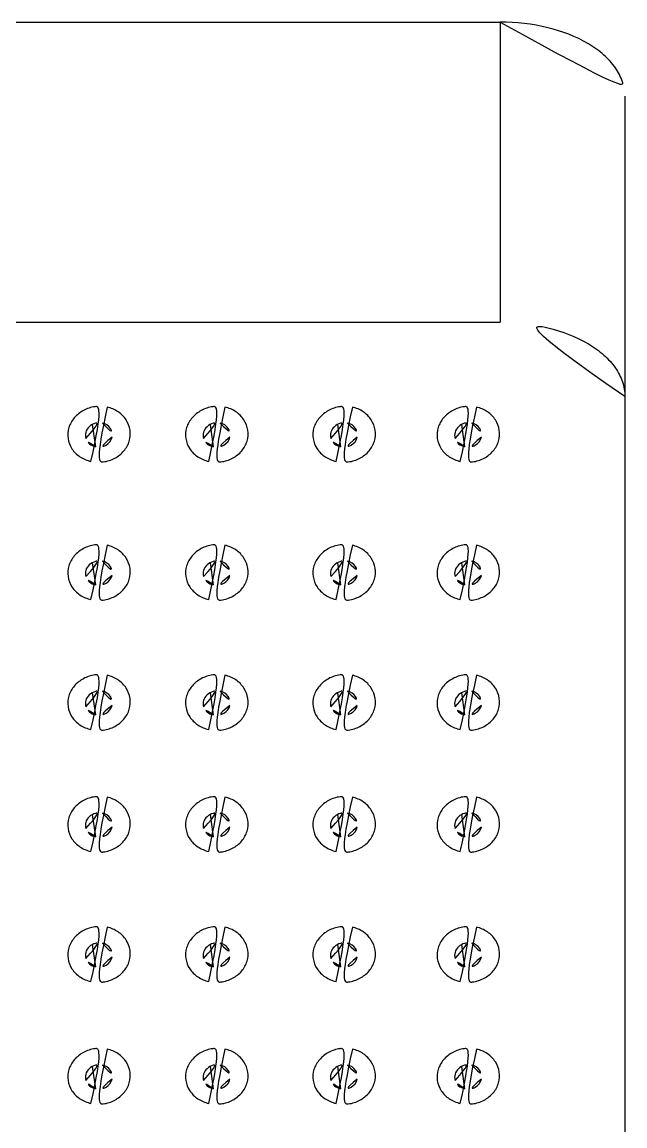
# Model space of a CAD drawing. Extents: x 16296678336 to 16296681200, y -37409618718 to -37409616619.
# Drawn here: x 16296680190.9 to 16296680219.9, y -37409617421 to -37409617367.8 of the extents above; entities that cross this region are included whole.
import ezdxf

# ---------------------------------------------------------------- set-up
doc = ezdxf.new("R2010")
doc.units = 0
doc.header["$LTSCALE"] = 10
doc.header["$MEASUREMENT"] = 0
doc.layers.get('0').update_dxf_attribs({"linetype": 'CONTINUOUS'})
doc.layers.add('DEF_LAYER_ASSEM_MEMBER', color=7, linetype='CONTINUOUS')

msp = doc.modelspace()

# ---------------------------------------------------------------- linework, layer by layer
at = {"color": 7, "linetype": 'Continuous'}
for p, q in [((16296680165.90736, -37409617367.817284), (16296680213.90736, -37409617367.817284)), ((16296680219.90736, -37409617371.392952), (16296680219.90736, -37409617424.770363)), ((16296680165.90736, -37409617382.271744), (16296680213.90736, -37409617382.271744))]:
    msp.add_line(p, q, dxfattribs=at)
at = {"color": 9, "linetype": 'Continuous'}
msp.add_line((16296680213.90736, -37409617367.817284), (16296680213.90736, -37409617382.271744), dxfattribs=at)
at = {"color": 7, "linetype": 'Continuous'}
for points, knots in [([(16296680213.90736, -37409617367.817284), (16296680214.678141, -37409617367.817284), (16296680216.15193, -37409617367.982948), (16296680217.84194, -37409617368.615509), (16296680218.89311, -37409617369.362717), (16296680219.46373, -37409617369.983002), (16296680219.823481, -37409617370.667618), (16296680219.90736, -37409617371.157341), (16296680219.90736, -37409617371.392952)], [0, 0, 0, 0, 0.303472931, 0.578424922, 0.699450442, 0.808415756, 0.907235813, 1, 1, 1, 1]), ([(16296680219.90736, -37409617385.847412), (16296680219.90736, -37409617385.611801), (16296680219.823481, -37409617385.122078), (16296680219.46373, -37409617384.437462), (16296680218.89311, -37409617383.817177), (16296680217.84194, -37409617383.069969), (16296680216.15193, -37409617382.437408), (16296680214.678141, -37409617382.271744), (16296680213.90736, -37409617382.271744)], [0, 0, 0, 0, 0.092764187, 0.191584244, 0.300549558, 0.421575078, 0.696527068, 1, 1, 1, 1])]:
    msp.add_open_spline(points, degree=3, knots=knots, dxfattribs=at)
at = {"layer": 'DEF_LAYER_ASSEM_MEMBER', "color": 9, "linetype": 'Continuous'}
for p, q in [((16296680194.270439, -37409617387.203018), (16296680194.42131, -37409617388.269661)), ((16296680199.93923, -37409617387.203018), (16296680200.09009, -37409617388.269661)), ((16296680206.067711, -37409617387.203018), (16296680206.218571, -37409617388.269661)), ((16296680212.042931, -37409617387.203018), (16296680212.19379, -37409617388.269661)), ((16296680194.270439, -37409617393.856613), (16296680194.42131, -37409617394.923264)), ((16296680199.93923, -37409617393.856613), (16296680200.09009, -37409617394.923264)), ((16296680206.067711, -37409617393.856613), (16296680206.218571, -37409617394.923264)), ((16296680212.042931, -37409617393.856613), (16296680212.19379, -37409617394.923264)), ((16296680194.270439, -37409617400.118813), (16296680194.42131, -37409617401.185448)), ((16296680199.93923, -37409617400.118813), (16296680200.09009, -37409617401.185448)), ((16296680206.067711, -37409617400.118813), (16296680206.218571, -37409617401.185448)), ((16296680212.042931, -37409617400.118813), (16296680212.19379, -37409617401.185448)), ((16296680194.270439, -37409617405.989609), (16296680194.42131, -37409617407.056236)), ((16296680199.93923, -37409617405.989609), (16296680200.09009, -37409617407.056236)), ((16296680206.067711, -37409617405.989609), (16296680206.218571, -37409617407.056236)), ((16296680212.042931, -37409617405.989609), (16296680212.19379, -37409617407.056236)), ((16296680194.270439, -37409617412.251801), (16296680194.42131, -37409617413.318443)), ((16296680199.93923, -37409617412.251801), (16296680200.09009, -37409617413.318443)), ((16296680206.067711, -37409617412.251801), (16296680206.218571, -37409617413.318443)), ((16296680212.042931, -37409617412.251801), (16296680212.19379, -37409617413.318443)), ((16296680194.270439, -37409617418.122627), (16296680194.42131, -37409617419.189278)), ((16296680199.93923, -37409617418.122627), (16296680200.09009, -37409617419.189278)), ((16296680206.067711, -37409617418.122627), (16296680206.218571, -37409617419.189278)), ((16296680212.042931, -37409617418.122627), (16296680212.19379, -37409617419.189278))]:
    msp.add_line(p, q, dxfattribs=at)
for points, start_tangent, end_tangent in [([(16296680194.21002, -37409617388.976418), (16296680193.681049, -37409617388.752937), (16296680193.293209, -37409617388.365044), (16296680193.10532, -37409617387.872437), (16296680193.14529, -37409617387.350517), (16296680193.406191, -37409617386.878082), (16296680193.847321, -37409617386.524872), (16296680194.40296, -37409617386.341827), (16296680194.991579, -37409617386.362259)], (-0.976356979, 0.216164402), (0.976351946, -0.216187134)), ([(16296680194.991579, -37409617386.362259), (16296680195.51885, -37409617386.588493), (16296680195.90262, -37409617386.979843), (16296680196.090851, -37409617387.472382), (16296680196.05443, -37409617387.994469), (16296680195.79678, -37409617388.468178), (16296680195.356001, -37409617388.821663), (16296680194.798719, -37409617389.000381), (16296680194.21002, -37409617388.976418)], (0.976351994, -0.216186919), (-0.976357001, 0.216164307)), ([(16296680199.878811, -37409617388.976418), (16296680199.349831, -37409617388.752937), (16296680198.96199, -37409617388.365044), (16296680198.774111, -37409617387.872437), (16296680198.814079, -37409617387.350517), (16296680199.07497, -37409617386.878082), (16296680199.516109, -37409617386.524872), (16296680200.071751, -37409617386.341827), (16296680200.66037, -37409617386.362259)], (-0.976356979, 0.216164402), (0.976351946, -0.216187134)), ([(16296680200.66037, -37409617386.362259), (16296680201.187639, -37409617386.588493), (16296680201.571409, -37409617386.979843), (16296680201.75963, -37409617387.472382), (16296680201.723221, -37409617387.994469), (16296680201.46557, -37409617388.468178), (16296680201.02479, -37409617388.821663), (16296680200.46751, -37409617389.000381), (16296680199.878811, -37409617388.976418)], (0.976351994, -0.216186919), (-0.976357001, 0.216164307)), ([(16296680206.00729, -37409617388.976418), (16296680205.47831, -37409617388.752937), (16296680205.090481, -37409617388.365044), (16296680204.90259, -37409617387.872437), (16296680204.94256, -37409617387.350517), (16296680205.203449, -37409617386.878082), (16296680205.64459, -37409617386.524872), (16296680206.20023, -37409617386.341827), (16296680206.788851, -37409617386.362259)], (-0.976356979, 0.216164402), (0.976351946, -0.216187134)), ([(16296680206.788851, -37409617386.362259), (16296680207.31612, -37409617386.588493), (16296680207.69989, -37409617386.979843), (16296680207.888109, -37409617387.472382), (16296680207.8517, -37409617387.994469), (16296680207.594049, -37409617388.468178), (16296680207.153271, -37409617388.821663), (16296680206.595989, -37409617389.000381), (16296680206.00729, -37409617388.976418)], (0.976351994, -0.216186919), (-0.976357001, 0.216164307)), ([(16296680211.98251, -37409617388.976418), (16296680211.453541, -37409617388.752937), (16296680211.065701, -37409617388.365044), (16296680210.87781, -37409617387.872437), (16296680210.91778, -37409617387.350517), (16296680211.17868, -37409617386.878082), (16296680211.61981, -37409617386.524872), (16296680212.175449, -37409617386.341827), (16296680212.764071, -37409617386.362259)], (-0.976356979, 0.216164402), (0.976351946, -0.216187134)), ([(16296680212.764071, -37409617386.362259), (16296680213.29134, -37409617386.588493), (16296680213.67511, -37409617386.979843), (16296680213.863331, -37409617387.472382), (16296680213.82692, -37409617387.994469), (16296680213.569269, -37409617388.468178), (16296680213.12849, -37409617388.821663), (16296680212.571211, -37409617389.000381), (16296680211.98251, -37409617388.976418)], (0.976351994, -0.216186919), (-0.976357001, 0.216164307)), ([(16296680194.21002, -37409617395.630013), (16296680193.681049, -37409617395.406532), (16296680193.293209, -37409617395.018631), (16296680193.10532, -37409617394.526031), (16296680193.14529, -37409617394.004112), (16296680193.406191, -37409617393.531677), (16296680193.847321, -37409617393.178467), (16296680194.40296, -37409617392.995422), (16296680194.991579, -37409617393.015846)], (-0.976356979, 0.216164402), (0.976351946, -0.216187134)), ([(16296680194.991579, -37409617393.015846), (16296680195.51885, -37409617393.242081), (16296680195.90262, -37409617393.63343), (16296680196.090851, -37409617394.125977), (16296680196.05443, -37409617394.648064), (16296680195.79678, -37409617395.121773), (16296680195.356001, -37409617395.47525), (16296680194.798719, -37409617395.653976), (16296680194.21002, -37409617395.630013)], (0.976351994, -0.216186919), (-0.976357001, 0.216164307)), ([(16296680199.878811, -37409617395.630013), (16296680199.349831, -37409617395.406532), (16296680198.96199, -37409617395.018631), (16296680198.774111, -37409617394.526031), (16296680198.814079, -37409617394.004112), (16296680199.07497, -37409617393.531677), (16296680199.516109, -37409617393.178467), (16296680200.071751, -37409617392.995422), (16296680200.66037, -37409617393.015846)], (-0.976356979, 0.216164402), (0.976351946, -0.216187134)), ([(16296680200.66037, -37409617393.015846), (16296680201.187639, -37409617393.242081), (16296680201.571409, -37409617393.63343), (16296680201.75963, -37409617394.125977), (16296680201.723221, -37409617394.648064), (16296680201.46557, -37409617395.121773), (16296680201.02479, -37409617395.47525), (16296680200.46751, -37409617395.653976), (16296680199.878811, -37409617395.630013)], (0.976351994, -0.216186919), (-0.976357001, 0.216164307)), ([(16296680206.00729, -37409617395.630013), (16296680205.47831, -37409617395.406532), (16296680205.090481, -37409617395.018631), (16296680204.90259, -37409617394.526031), (16296680204.94256, -37409617394.004112), (16296680205.203449, -37409617393.531677), (16296680205.64459, -37409617393.178467), (16296680206.20023, -37409617392.995422), (16296680206.788851, -37409617393.015846)], (-0.976356979, 0.216164402), (0.976351946, -0.216187134)), ([(16296680206.788851, -37409617393.015846), (16296680207.31612, -37409617393.242081), (16296680207.69989, -37409617393.63343), (16296680207.888109, -37409617394.125977), (16296680207.8517, -37409617394.648064), (16296680207.594049, -37409617395.121773), (16296680207.153271, -37409617395.47525), (16296680206.595989, -37409617395.653976), (16296680206.00729, -37409617395.630013)], (0.976351994, -0.216186919), (-0.976357001, 0.216164307)), ([(16296680211.98251, -37409617395.630013), (16296680211.453541, -37409617395.406532), (16296680211.065701, -37409617395.018631), (16296680210.87781, -37409617394.526031), (16296680210.91778, -37409617394.004112), (16296680211.17868, -37409617393.531677), (16296680211.61981, -37409617393.178467), (16296680212.175449, -37409617392.995422), (16296680212.764071, -37409617393.015846)], (-0.976356979, 0.216164402), (0.976351946, -0.216187134)), ([(16296680212.764071, -37409617393.015846), (16296680213.29134, -37409617393.242081), (16296680213.67511, -37409617393.63343), (16296680213.863331, -37409617394.125977), (16296680213.82692, -37409617394.648064), (16296680213.569269, -37409617395.121773), (16296680213.12849, -37409617395.47525), (16296680212.571211, -37409617395.653976), (16296680211.98251, -37409617395.630013)], (0.976351994, -0.216186919), (-0.976357001, 0.216164307)), ([(16296680194.21002, -37409617401.892197), (16296680193.681049, -37409617401.668716), (16296680193.293209, -37409617401.280823), (16296680193.10532, -37409617400.788223), (16296680193.14529, -37409617400.266312), (16296680193.406191, -37409617399.793869), (16296680193.847321, -37409617399.440659), (16296680194.40296, -37409617399.257622), (16296680194.991579, -37409617399.278053)], (-0.976356979, 0.216164402), (0.976351946, -0.216187134)), ([(16296680194.991579, -37409617399.278053), (16296680195.51885, -37409617399.50428), (16296680195.90262, -37409617399.89563), (16296680196.090851, -37409617400.388168), (16296680196.05443, -37409617400.910263), (16296680195.79678, -37409617401.383957), (16296680195.356001, -37409617401.737442), (16296680194.798719, -37409617401.916168), (16296680194.21002, -37409617401.892197)], (0.976351994, -0.216186919), (-0.976357001, 0.216164307)), ([(16296680199.878811, -37409617401.892197), (16296680199.349831, -37409617401.668716), (16296680198.96199, -37409617401.280823), (16296680198.774111, -37409617400.788223), (16296680198.814079, -37409617400.266312), (16296680199.07497, -37409617399.793869), (16296680199.516109, -37409617399.440659), (16296680200.071751, -37409617399.257622), (16296680200.66037, -37409617399.278053)], (-0.976356979, 0.216164402), (0.976351946, -0.216187134)), ([(16296680200.66037, -37409617399.278053), (16296680201.187639, -37409617399.50428), (16296680201.571409, -37409617399.89563), (16296680201.75963, -37409617400.388168), (16296680201.723221, -37409617400.910263), (16296680201.46557, -37409617401.383957), (16296680201.02479, -37409617401.737442), (16296680200.46751, -37409617401.916168), (16296680199.878811, -37409617401.892197)], (0.976351994, -0.216186919), (-0.976357001, 0.216164307)), ([(16296680206.00729, -37409617401.892197), (16296680205.47831, -37409617401.668716), (16296680205.090481, -37409617401.280823), (16296680204.90259, -37409617400.788223), (16296680204.94256, -37409617400.266312), (16296680205.203449, -37409617399.793869), (16296680205.64459, -37409617399.440659), (16296680206.20023, -37409617399.257622), (16296680206.788851, -37409617399.278053)], (-0.976356979, 0.216164402), (0.976351946, -0.216187134)), ([(16296680206.788851, -37409617399.278053), (16296680207.31612, -37409617399.50428), (16296680207.69989, -37409617399.89563), (16296680207.888109, -37409617400.388168), (16296680207.8517, -37409617400.910263), (16296680207.594049, -37409617401.383957), (16296680207.153271, -37409617401.737442), (16296680206.595989, -37409617401.916168), (16296680206.00729, -37409617401.892197)], (0.976351994, -0.216186919), (-0.976357001, 0.216164307)), ([(16296680211.98251, -37409617401.892197), (16296680211.453541, -37409617401.668716), (16296680211.065701, -37409617401.280823), (16296680210.87781, -37409617400.788223), (16296680210.91778, -37409617400.266312), (16296680211.17868, -37409617399.793869), (16296680211.61981, -37409617399.440659), (16296680212.175449, -37409617399.257622), (16296680212.764071, -37409617399.278053)], (-0.976356979, 0.216164402), (0.976351946, -0.216187134)), ([(16296680212.764071, -37409617399.278053), (16296680213.29134, -37409617399.50428), (16296680213.67511, -37409617399.89563), (16296680213.863331, -37409617400.388168), (16296680213.82692, -37409617400.910263), (16296680213.569269, -37409617401.383957), (16296680213.12849, -37409617401.737442), (16296680212.571211, -37409617401.916168), (16296680211.98251, -37409617401.892197)], (0.976351994, -0.216186919), (-0.976357001, 0.216164307)), ([(16296680194.21002, -37409617407.763), (16296680193.681049, -37409617407.53952), (16296680193.293209, -37409617407.151619), (16296680193.10532, -37409617406.659019), (16296680193.14529, -37409617406.137108), (16296680193.406191, -37409617405.664673), (16296680193.847321, -37409617405.311447), (16296680194.40296, -37409617405.12841), (16296680194.991579, -37409617405.148842)], (-0.976356979, 0.216164402), (0.976351946, -0.216187134)), ([(16296680194.991579, -37409617405.148842), (16296680195.51885, -37409617405.375069), (16296680195.90262, -37409617405.766418), (16296680196.090851, -37409617406.258957), (16296680196.05443, -37409617406.781052), (16296680195.79678, -37409617407.254761), (16296680195.356001, -37409617407.608238), (16296680194.798719, -37409617407.786957), (16296680194.21002, -37409617407.763)], (0.976351994, -0.216186919), (-0.976357001, 0.216164307)), ([(16296680199.878811, -37409617407.763), (16296680199.349831, -37409617407.53952), (16296680198.96199, -37409617407.151619), (16296680198.774111, -37409617406.659019), (16296680198.814079, -37409617406.137108), (16296680199.07497, -37409617405.664673), (16296680199.516109, -37409617405.311447), (16296680200.071751, -37409617405.12841), (16296680200.66037, -37409617405.148842)], (-0.976356979, 0.216164402), (0.976351946, -0.216187134)), ([(16296680200.66037, -37409617405.148842), (16296680201.187639, -37409617405.375069), (16296680201.571409, -37409617405.766418), (16296680201.75963, -37409617406.258957), (16296680201.723221, -37409617406.781052), (16296680201.46557, -37409617407.254761), (16296680201.02479, -37409617407.608238), (16296680200.46751, -37409617407.786957), (16296680199.878811, -37409617407.763)], (0.976351994, -0.216186919), (-0.976357001, 0.216164307)), ([(16296680206.00729, -37409617407.763), (16296680205.47831, -37409617407.53952), (16296680205.090481, -37409617407.151619), (16296680204.90259, -37409617406.659019), (16296680204.94256, -37409617406.137108), (16296680205.203449, -37409617405.664673), (16296680205.64459, -37409617405.311447), (16296680206.20023, -37409617405.12841), (16296680206.788851, -37409617405.148842)], (-0.976356979, 0.216164402), (0.976351946, -0.216187134)), ([(16296680206.788851, -37409617405.148842), (16296680207.31612, -37409617405.375069), (16296680207.69989, -37409617405.766418), (16296680207.888109, -37409617406.258957), (16296680207.8517, -37409617406.781052), (16296680207.594049, -37409617407.254761), (16296680207.153271, -37409617407.608238), (16296680206.595989, -37409617407.786957), (16296680206.00729, -37409617407.763)], (0.976351994, -0.216186919), (-0.976357001, 0.216164307)), ([(16296680211.98251, -37409617407.763), (16296680211.453541, -37409617407.53952), (16296680211.065701, -37409617407.151619), (16296680210.87781, -37409617406.659019), (16296680210.91778, -37409617406.137108), (16296680211.17868, -37409617405.664673), (16296680211.61981, -37409617405.311447), (16296680212.175449, -37409617405.12841), (16296680212.764071, -37409617405.148842)], (-0.976356979, 0.216164402), (0.976351946, -0.216187134)), ([(16296680212.764071, -37409617405.148842), (16296680213.29134, -37409617405.375069), (16296680213.67511, -37409617405.766418), (16296680213.863331, -37409617406.258957), (16296680213.82692, -37409617406.781052), (16296680213.569269, -37409617407.254761), (16296680213.12849, -37409617407.608238), (16296680212.571211, -37409617407.786957), (16296680211.98251, -37409617407.763)], (0.976351994, -0.216186919), (-0.976357001, 0.216164307)), ([(16296680194.21002, -37409617414.025192), (16296680193.681049, -37409617413.801712), (16296680193.293209, -37409617413.413811), (16296680193.10532, -37409617412.921211), (16296680193.14529, -37409617412.3993), (16296680193.406191, -37409617411.926857), (16296680193.847321, -37409617411.573647), (16296680194.40296, -37409617411.39061), (16296680194.991579, -37409617411.411041)], (-0.976356979, 0.216164402), (0.976351946, -0.216187134)), ([(16296680194.991579, -37409617411.411041), (16296680195.51885, -37409617411.637268), (16296680195.90262, -37409617412.028618), (16296680196.090851, -37409617412.521156), (16296680196.05443, -37409617413.043251), (16296680195.79678, -37409617413.516953), (16296680195.356001, -37409617413.870438), (16296680194.798719, -37409617414.049156), (16296680194.21002, -37409617414.025192)], (0.976351994, -0.216186919), (-0.976357001, 0.216164307)), ([(16296680199.878811, -37409617414.025192), (16296680199.349831, -37409617413.801712), (16296680198.96199, -37409617413.413811), (16296680198.774111, -37409617412.921211), (16296680198.814079, -37409617412.3993), (16296680199.07497, -37409617411.926857), (16296680199.516109, -37409617411.573647), (16296680200.071751, -37409617411.39061), (16296680200.66037, -37409617411.411041)], (-0.976356979, 0.216164402), (0.976351946, -0.216187134)), ([(16296680200.66037, -37409617411.411041), (16296680201.187639, -37409617411.637268), (16296680201.571409, -37409617412.028618), (16296680201.75963, -37409617412.521156), (16296680201.723221, -37409617413.043251), (16296680201.46557, -37409617413.516953), (16296680201.02479, -37409617413.870438), (16296680200.46751, -37409617414.049156), (16296680199.878811, -37409617414.025192)], (0.976351994, -0.216186919), (-0.976357001, 0.216164307)), ([(16296680206.00729, -37409617414.025192), (16296680205.47831, -37409617413.801712), (16296680205.090481, -37409617413.413811), (16296680204.90259, -37409617412.921211), (16296680204.94256, -37409617412.3993), (16296680205.203449, -37409617411.926857), (16296680205.64459, -37409617411.573647), (16296680206.20023, -37409617411.39061), (16296680206.788851, -37409617411.411041)], (-0.976356979, 0.216164402), (0.976351946, -0.216187134)), ([(16296680206.788851, -37409617411.411041), (16296680207.31612, -37409617411.637268), (16296680207.69989, -37409617412.028618), (16296680207.888109, -37409617412.521156), (16296680207.8517, -37409617413.043251), (16296680207.594049, -37409617413.516953), (16296680207.153271, -37409617413.870438), (16296680206.595989, -37409617414.049156), (16296680206.00729, -37409617414.025192)], (0.976351994, -0.216186919), (-0.976357001, 0.216164307)), ([(16296680211.98251, -37409617414.025192), (16296680211.453541, -37409617413.801712), (16296680211.065701, -37409617413.413811), (16296680210.87781, -37409617412.921211), (16296680210.91778, -37409617412.3993), (16296680211.17868, -37409617411.926857), (16296680211.61981, -37409617411.573647), (16296680212.175449, -37409617411.39061), (16296680212.764071, -37409617411.411041)], (-0.976356979, 0.216164402), (0.976351946, -0.216187134)), ([(16296680212.764071, -37409617411.411041), (16296680213.29134, -37409617411.637268), (16296680213.67511, -37409617412.028618), (16296680213.863331, -37409617412.521156), (16296680213.82692, -37409617413.043251), (16296680213.569269, -37409617413.516953), (16296680213.12849, -37409617413.870438), (16296680212.571211, -37409617414.049156), (16296680211.98251, -37409617414.025192)], (0.976351994, -0.216186919), (-0.976357001, 0.216164307)), ([(16296680194.21002, -37409617419.896027), (16296680193.681049, -37409617419.672546), (16296680193.293209, -37409617419.284653), (16296680193.10532, -37409617418.792053), (16296680193.14529, -37409617418.270126), (16296680193.406191, -37409617417.797699), (16296680193.847321, -37409617417.444481), (16296680194.40296, -37409617417.261436), (16296680194.991579, -37409617417.281883)], (-0.976356979, 0.216164402), (0.976351946, -0.216187134)), ([(16296680194.991579, -37409617417.281883), (16296680195.51885, -37409617417.508102), (16296680195.90262, -37409617417.899452), (16296680196.090851, -37409617418.391998), (16296680196.05443, -37409617418.914093), (16296680195.79678, -37409617419.387787), (16296680195.356001, -37409617419.741272), (16296680194.798719, -37409617419.919998), (16296680194.21002, -37409617419.896027)], (0.976351994, -0.216186919), (-0.976357001, 0.216164307)), ([(16296680199.878811, -37409617419.896027), (16296680199.349831, -37409617419.672546), (16296680198.96199, -37409617419.284653), (16296680198.774111, -37409617418.792053), (16296680198.814079, -37409617418.270126), (16296680199.07497, -37409617417.797699), (16296680199.516109, -37409617417.444481), (16296680200.071751, -37409617417.261436), (16296680200.66037, -37409617417.281883)], (-0.976356979, 0.216164402), (0.976351946, -0.216187134)), ([(16296680200.66037, -37409617417.281883), (16296680201.187639, -37409617417.508102), (16296680201.571409, -37409617417.899452), (16296680201.75963, -37409617418.391998), (16296680201.723221, -37409617418.914093), (16296680201.46557, -37409617419.387787), (16296680201.02479, -37409617419.741272), (16296680200.46751, -37409617419.919998), (16296680199.878811, -37409617419.896027)], (0.976351994, -0.216186919), (-0.976357001, 0.216164307)), ([(16296680206.00729, -37409617419.896027), (16296680205.47831, -37409617419.672546), (16296680205.090481, -37409617419.284653), (16296680204.90259, -37409617418.792053), (16296680204.94256, -37409617418.270126), (16296680205.203449, -37409617417.797699), (16296680205.64459, -37409617417.444481), (16296680206.20023, -37409617417.261436), (16296680206.788851, -37409617417.281883)], (-0.976356979, 0.216164402), (0.976351946, -0.216187134)), ([(16296680206.788851, -37409617417.281883), (16296680207.31612, -37409617417.508102), (16296680207.69989, -37409617417.899452), (16296680207.888109, -37409617418.391998), (16296680207.8517, -37409617418.914093), (16296680207.594049, -37409617419.387787), (16296680207.153271, -37409617419.741272), (16296680206.595989, -37409617419.919998), (16296680206.00729, -37409617419.896027)], (0.976351994, -0.216186919), (-0.976357001, 0.216164307)), ([(16296680211.98251, -37409617419.896027), (16296680211.453541, -37409617419.672546), (16296680211.065701, -37409617419.284653), (16296680210.87781, -37409617418.792053), (16296680210.91778, -37409617418.270126), (16296680211.17868, -37409617417.797699), (16296680211.61981, -37409617417.444481), (16296680212.175449, -37409617417.261436), (16296680212.764071, -37409617417.281883)], (-0.976356979, 0.216164402), (0.976351946, -0.216187134)), ([(16296680212.764071, -37409617417.281883), (16296680213.29134, -37409617417.508102), (16296680213.67511, -37409617417.899452), (16296680213.863331, -37409617418.391998), (16296680213.82692, -37409617418.914093), (16296680213.569269, -37409617419.387787), (16296680213.12849, -37409617419.741272), (16296680212.571211, -37409617419.919998), (16296680211.98251, -37409617419.896027)], (0.976351994, -0.216186919), (-0.976357001, 0.216164307))]:
    msp.add_spline(points, degree=3, dxfattribs=dict(at, start_tangent=start_tangent, end_tangent=end_tangent))
at = {"layer": 'DEF_LAYER_ASSEM_MEMBER', "color": 7, "linetype": 'Continuous'}
for points, start_tangent, end_tangent in [([(16296680193.96257, -37409617387.87384), (16296680193.95846, -37409617387.571991), (16296680194.126789, -37409617387.304703), (16296680194.42112, -37409617387.140778), (16296680194.762529, -37409617387.128372)], (-0.298909881, 0.954281344), (0.97635198, -0.216186982)), ([(16296680194.762529, -37409617387.128372), (16296680195.14571, -37409617387.386124), (16296680195.22864, -37409617387.810783)], (0.97635198, -0.216186982), (-0.218202955, -0.975903413)), ([(16296680199.631359, -37409617387.87384), (16296680199.627239, -37409617387.571991), (16296680199.79558, -37409617387.304703), (16296680200.089899, -37409617387.140778), (16296680200.43132, -37409617387.128372)], (-0.298909881, 0.954281344), (0.97635198, -0.216186982)), ([(16296680200.43132, -37409617387.128372), (16296680200.814489, -37409617387.386124), (16296680200.897421, -37409617387.810783)], (0.97635198, -0.216186982), (-0.218202955, -0.975903413)), ([(16296680205.75984, -37409617387.87384), (16296680205.75572, -37409617387.571991), (16296680205.924061, -37409617387.304703), (16296680206.21838, -37409617387.140778), (16296680206.559799, -37409617387.128372)], (-0.298909881, 0.954281344), (0.97635198, -0.216186982)), ([(16296680206.559799, -37409617387.128372), (16296680206.94297, -37409617387.386124), (16296680207.0259, -37409617387.810783)], (0.97635198, -0.216186982), (-0.218202955, -0.975903413)), ([(16296680211.73506, -37409617387.87384), (16296680211.730949, -37409617387.571991), (16296680211.899281, -37409617387.304703), (16296680212.1936, -37409617387.140778), (16296680212.535021, -37409617387.128372)], (-0.298909881, 0.954281344), (0.97635198, -0.216186982)), ([(16296680212.535021, -37409617387.128372), (16296680212.91819, -37409617387.386124), (16296680213.00112, -37409617387.810783)], (0.97635198, -0.216186982), (-0.218202955, -0.975903413)), ([(16296680194.42131, -37409617388.269661), (16296680194.13167, -37409617388.126167), (16296680193.96257, -37409617387.87384)], (-0.976356257, 0.216167664), (-0.298909881, 0.954281344)), ([(16296680195.22864, -37409617387.810783), (16296680194.933479, -37409617388.193771), (16296680194.42131, -37409617388.269661)], (-0.218202955, -0.975903413), (-0.976356257, 0.216167664)), ([(16296680200.09009, -37409617388.269661), (16296680199.800449, -37409617388.126167), (16296680199.631359, -37409617387.87384)], (-0.976356257, 0.216167664), (-0.298909881, 0.954281344)), ([(16296680200.897421, -37409617387.810783), (16296680200.60227, -37409617388.193771), (16296680200.09009, -37409617388.269661)], (-0.218202955, -0.975903413), (-0.976356257, 0.216167664)), ([(16296680206.218571, -37409617388.269661), (16296680205.92893, -37409617388.126167), (16296680205.75984, -37409617387.87384)], (-0.976356257, 0.216167664), (-0.298909881, 0.954281344)), ([(16296680207.0259, -37409617387.810783), (16296680206.730749, -37409617388.193771), (16296680206.218571, -37409617388.269661)], (-0.218202955, -0.975903413), (-0.976356257, 0.216167664)), ([(16296680212.19379, -37409617388.269661), (16296680211.90416, -37409617388.126167), (16296680211.73506, -37409617387.87384)], (-0.976356257, 0.216167664), (-0.298909881, 0.954281344)), ([(16296680213.00112, -37409617387.810783), (16296680212.705971, -37409617388.193771), (16296680212.19379, -37409617388.269661)], (-0.218202955, -0.975903413), (-0.976356257, 0.216167664)), ([(16296680193.96257, -37409617394.527443), (16296680193.95846, -37409617394.225594), (16296680194.126789, -37409617393.95829), (16296680194.42112, -37409617393.794373), (16296680194.762529, -37409617393.781967)], (-0.298909881, 0.954281344), (0.97635198, -0.216186982)), ([(16296680194.762529, -37409617393.781967), (16296680195.14571, -37409617394.039711), (16296680195.22864, -37409617394.464378)], (0.97635198, -0.216186982), (-0.218202955, -0.975903413)), ([(16296680199.631359, -37409617394.527443), (16296680199.627239, -37409617394.225594), (16296680199.79558, -37409617393.95829), (16296680200.089899, -37409617393.794373), (16296680200.43132, -37409617393.781967)], (-0.298909881, 0.954281344), (0.97635198, -0.216186982)), ([(16296680200.43132, -37409617393.781967), (16296680200.814489, -37409617394.039711), (16296680200.897421, -37409617394.464378)], (0.97635198, -0.216186982), (-0.218202955, -0.975903413)), ([(16296680205.75984, -37409617394.527443), (16296680205.75572, -37409617394.225594), (16296680205.924061, -37409617393.95829), (16296680206.21838, -37409617393.794373), (16296680206.559799, -37409617393.781967)], (-0.298909881, 0.954281344), (0.97635198, -0.216186982)), ([(16296680206.559799, -37409617393.781967), (16296680206.94297, -37409617394.039711), (16296680207.0259, -37409617394.464378)], (0.97635198, -0.216186982), (-0.218202955, -0.975903413)), ([(16296680211.73506, -37409617394.527443), (16296680211.730949, -37409617394.225594), (16296680211.899281, -37409617393.95829), (16296680212.1936, -37409617393.794373), (16296680212.535021, -37409617393.781967)], (-0.298909881, 0.954281344), (0.97635198, -0.216186982)), ([(16296680212.535021, -37409617393.781967), (16296680212.91819, -37409617394.039711), (16296680213.00112, -37409617394.464378)], (0.97635198, -0.216186982), (-0.218202955, -0.975903413)), ([(16296680194.42131, -37409617394.923264), (16296680194.13167, -37409617394.779762), (16296680193.96257, -37409617394.527443)], (-0.976356257, 0.216167664), (-0.298909881, 0.954281344)), ([(16296680195.22864, -37409617394.464378), (16296680194.933479, -37409617394.847366), (16296680194.42131, -37409617394.923264)], (-0.218202955, -0.975903413), (-0.976356257, 0.216167664)), ([(16296680200.09009, -37409617394.923264), (16296680199.800449, -37409617394.779762), (16296680199.631359, -37409617394.527443)], (-0.976356257, 0.216167664), (-0.298909881, 0.954281344)), ([(16296680200.897421, -37409617394.464378), (16296680200.60227, -37409617394.847366), (16296680200.09009, -37409617394.923264)], (-0.218202955, -0.975903413), (-0.976356257, 0.216167664)), ([(16296680206.218571, -37409617394.923264), (16296680205.92893, -37409617394.779762), (16296680205.75984, -37409617394.527443)], (-0.976356257, 0.216167664), (-0.298909881, 0.954281344)), ([(16296680207.0259, -37409617394.464378), (16296680206.730749, -37409617394.847366), (16296680206.218571, -37409617394.923264)], (-0.218202955, -0.975903413), (-0.976356257, 0.216167664)), ([(16296680212.19379, -37409617394.923264), (16296680211.90416, -37409617394.779762), (16296680211.73506, -37409617394.527443)], (-0.976356257, 0.216167664), (-0.298909881, 0.954281344)), ([(16296680213.00112, -37409617394.464378), (16296680212.705971, -37409617394.847366), (16296680212.19379, -37409617394.923264)], (-0.218202955, -0.975903413), (-0.976356257, 0.216167664)), ([(16296680193.96257, -37409617400.789627), (16296680193.95846, -37409617400.487778), (16296680194.126789, -37409617400.220482), (16296680194.42112, -37409617400.056572), (16296680194.762529, -37409617400.044159)], (-0.298909881, 0.954281344), (0.97635198, -0.216186982)), ([(16296680194.762529, -37409617400.044159), (16296680195.14571, -37409617400.30191), (16296680195.22864, -37409617400.72657)], (0.97635198, -0.216186982), (-0.218202955, -0.975903413)), ([(16296680199.631359, -37409617400.789627), (16296680199.627239, -37409617400.487778), (16296680199.79558, -37409617400.220482), (16296680200.089899, -37409617400.056572), (16296680200.43132, -37409617400.044159)], (-0.298909881, 0.954281344), (0.97635198, -0.216186982)), ([(16296680200.43132, -37409617400.044159), (16296680200.814489, -37409617400.30191), (16296680200.897421, -37409617400.72657)], (0.97635198, -0.216186982), (-0.218202955, -0.975903413)), ([(16296680205.75984, -37409617400.789627), (16296680205.75572, -37409617400.487778), (16296680205.924061, -37409617400.220482), (16296680206.21838, -37409617400.056572), (16296680206.559799, -37409617400.044159)], (-0.298909881, 0.954281344), (0.97635198, -0.216186982)), ([(16296680206.559799, -37409617400.044159), (16296680206.94297, -37409617400.30191), (16296680207.0259, -37409617400.72657)], (0.97635198, -0.216186982), (-0.218202955, -0.975903413)), ([(16296680211.73506, -37409617400.789627), (16296680211.730949, -37409617400.487778), (16296680211.899281, -37409617400.220482), (16296680212.1936, -37409617400.056572), (16296680212.535021, -37409617400.044159)], (-0.298909881, 0.954281344), (0.97635198, -0.216186982)), ([(16296680212.535021, -37409617400.044159), (16296680212.91819, -37409617400.30191), (16296680213.00112, -37409617400.72657)], (0.97635198, -0.216186982), (-0.218202955, -0.975903413)), ([(16296680194.42131, -37409617401.185448), (16296680194.13167, -37409617401.041962), (16296680193.96257, -37409617400.789627)], (-0.976356257, 0.216167664), (-0.298909881, 0.954281344)), ([(16296680195.22864, -37409617400.72657), (16296680194.933479, -37409617401.109573), (16296680194.42131, -37409617401.185448)], (-0.218202955, -0.975903413), (-0.976356257, 0.216167664)), ([(16296680200.09009, -37409617401.185448), (16296680199.800449, -37409617401.041962), (16296680199.631359, -37409617400.789627)], (-0.976356257, 0.216167664), (-0.298909881, 0.954281344)), ([(16296680200.897421, -37409617400.72657), (16296680200.60227, -37409617401.109573), (16296680200.09009, -37409617401.185448)], (-0.218202955, -0.975903413), (-0.976356257, 0.216167664)), ([(16296680206.218571, -37409617401.185448), (16296680205.92893, -37409617401.041962), (16296680205.75984, -37409617400.789627)], (-0.976356257, 0.216167664), (-0.298909881, 0.954281344)), ([(16296680207.0259, -37409617400.72657), (16296680206.730749, -37409617401.109573), (16296680206.218571, -37409617401.185448)], (-0.218202955, -0.975903413), (-0.976356257, 0.216167664)), ([(16296680212.19379, -37409617401.185448), (16296680211.90416, -37409617401.041962), (16296680211.73506, -37409617400.789627)], (-0.976356257, 0.216167664), (-0.298909881, 0.954281344)), ([(16296680213.00112, -37409617400.72657), (16296680212.705971, -37409617401.109573), (16296680212.19379, -37409617401.185448)], (-0.218202955, -0.975903413), (-0.976356257, 0.216167664)), ([(16296680193.96257, -37409617406.660423), (16296680193.95846, -37409617406.358566), (16296680194.126789, -37409617406.091278), (16296680194.42112, -37409617405.927361), (16296680194.762529, -37409617405.914963)], (-0.298909881, 0.954281344), (0.97635198, -0.216186982)), ([(16296680194.762529, -37409617405.914963), (16296680195.14571, -37409617406.172699), (16296680195.22864, -37409617406.597366)], (0.97635198, -0.216186982), (-0.218202955, -0.975903413)), ([(16296680199.631359, -37409617406.660423), (16296680199.627239, -37409617406.358566), (16296680199.79558, -37409617406.091278), (16296680200.089899, -37409617405.927361), (16296680200.43132, -37409617405.914963)], (-0.298909881, 0.954281344), (0.97635198, -0.216186982)), ([(16296680200.43132, -37409617405.914963), (16296680200.814489, -37409617406.172699), (16296680200.897421, -37409617406.597366)], (0.97635198, -0.216186982), (-0.218202955, -0.975903413)), ([(16296680205.75984, -37409617406.660423), (16296680205.75572, -37409617406.358566), (16296680205.924061, -37409617406.091278), (16296680206.21838, -37409617405.927361), (16296680206.559799, -37409617405.914963)], (-0.298909881, 0.954281344), (0.97635198, -0.216186982)), ([(16296680206.559799, -37409617405.914963), (16296680206.94297, -37409617406.172699), (16296680207.0259, -37409617406.597366)], (0.97635198, -0.216186982), (-0.218202955, -0.975903413)), ([(16296680211.73506, -37409617406.660423), (16296680211.730949, -37409617406.358566), (16296680211.899281, -37409617406.091278), (16296680212.1936, -37409617405.927361), (16296680212.535021, -37409617405.914963)], (-0.298909881, 0.954281344), (0.97635198, -0.216186982)), ([(16296680212.535021, -37409617405.914963), (16296680212.91819, -37409617406.172699), (16296680213.00112, -37409617406.597366)], (0.97635198, -0.216186982), (-0.218202955, -0.975903413)), ([(16296680194.42131, -37409617407.056236), (16296680194.13167, -37409617406.912758), (16296680193.96257, -37409617406.660423)], (-0.976356257, 0.216167664), (-0.298909881, 0.954281344)), ([(16296680195.22864, -37409617406.597366), (16296680194.933479, -37409617406.980347), (16296680194.42131, -37409617407.056236)], (-0.218202955, -0.975903413), (-0.976356257, 0.216167664)), ([(16296680200.09009, -37409617407.056236), (16296680199.800449, -37409617406.912758), (16296680199.631359, -37409617406.660423)], (-0.976356257, 0.216167664), (-0.298909881, 0.954281344)), ([(16296680200.897421, -37409617406.597366), (16296680200.60227, -37409617406.980347), (16296680200.09009, -37409617407.056236)], (-0.218202955, -0.975903413), (-0.976356257, 0.216167664)), ([(16296680206.218571, -37409617407.056236), (16296680205.92893, -37409617406.912758), (16296680205.75984, -37409617406.660423)], (-0.976356257, 0.216167664), (-0.298909881, 0.954281344)), ([(16296680207.0259, -37409617406.597366), (16296680206.730749, -37409617406.980347), (16296680206.218571, -37409617407.056236)], (-0.218202955, -0.975903413), (-0.976356257, 0.216167664)), ([(16296680212.19379, -37409617407.056236), (16296680211.90416, -37409617406.912758), (16296680211.73506, -37409617406.660423)], (-0.976356257, 0.216167664), (-0.298909881, 0.954281344)), ([(16296680213.00112, -37409617406.597366), (16296680212.705971, -37409617406.980347), (16296680212.19379, -37409617407.056236)], (-0.218202955, -0.975903413), (-0.976356257, 0.216167664)), ([(16296680193.96257, -37409617412.922623), (16296680193.95846, -37409617412.620773), (16296680194.126789, -37409617412.35347), (16296680194.42112, -37409617412.18956), (16296680194.762529, -37409617412.177147)], (-0.298909881, 0.954281344), (0.97635198, -0.216186982)), ([(16296680194.762529, -37409617412.177147), (16296680195.14571, -37409617412.434898), (16296680195.22864, -37409617412.859573)], (0.97635198, -0.216186982), (-0.218202955, -0.975903413)), ([(16296680199.631359, -37409617412.922623), (16296680199.627239, -37409617412.620773), (16296680199.79558, -37409617412.35347), (16296680200.089899, -37409617412.18956), (16296680200.43132, -37409617412.177147)], (-0.298909881, 0.954281344), (0.97635198, -0.216186982)), ([(16296680200.43132, -37409617412.177147), (16296680200.814489, -37409617412.434898), (16296680200.897421, -37409617412.859573)], (0.97635198, -0.216186982), (-0.218202955, -0.975903413)), ([(16296680205.75984, -37409617412.922623), (16296680205.75572, -37409617412.620773), (16296680205.924061, -37409617412.35347), (16296680206.21838, -37409617412.18956), (16296680206.559799, -37409617412.177147)], (-0.298909881, 0.954281344), (0.97635198, -0.216186982)), ([(16296680206.559799, -37409617412.177147), (16296680206.94297, -37409617412.434898), (16296680207.0259, -37409617412.859573)], (0.97635198, -0.216186982), (-0.218202955, -0.975903413)), ([(16296680211.73506, -37409617412.922623), (16296680211.730949, -37409617412.620773), (16296680211.899281, -37409617412.35347), (16296680212.1936, -37409617412.18956), (16296680212.535021, -37409617412.177147)], (-0.298909881, 0.954281344), (0.97635198, -0.216186982)), ([(16296680212.535021, -37409617412.177147), (16296680212.91819, -37409617412.434898), (16296680213.00112, -37409617412.859573)], (0.97635198, -0.216186982), (-0.218202955, -0.975903413)), ([(16296680194.42131, -37409617413.318443), (16296680194.13167, -37409617413.17495), (16296680193.96257, -37409617412.922623)], (-0.976356257, 0.216167664), (-0.298909881, 0.954281344)), ([(16296680195.22864, -37409617412.859573), (16296680194.933479, -37409617413.242554), (16296680194.42131, -37409617413.318443)], (-0.218202955, -0.975903413), (-0.976356257, 0.216167664)), ([(16296680200.09009, -37409617413.318443), (16296680199.800449, -37409617413.17495), (16296680199.631359, -37409617412.922623)], (-0.976356257, 0.216167664), (-0.298909881, 0.954281344)), ([(16296680200.897421, -37409617412.859573), (16296680200.60227, -37409617413.242554), (16296680200.09009, -37409617413.318443)], (-0.218202955, -0.975903413), (-0.976356257, 0.216167664)), ([(16296680206.218571, -37409617413.318443), (16296680205.92893, -37409617413.17495), (16296680205.75984, -37409617412.922623)], (-0.976356257, 0.216167664), (-0.298909881, 0.954281344)), ([(16296680207.0259, -37409617412.859573), (16296680206.730749, -37409617413.242554), (16296680206.218571, -37409617413.318443)], (-0.218202955, -0.975903413), (-0.976356257, 0.216167664)), ([(16296680212.19379, -37409617413.318443), (16296680211.90416, -37409617413.17495), (16296680211.73506, -37409617412.922623)], (-0.976356257, 0.216167664), (-0.298909881, 0.954281344)), ([(16296680213.00112, -37409617412.859573), (16296680212.705971, -37409617413.242554), (16296680212.19379, -37409617413.318443)], (-0.218202955, -0.975903413), (-0.976356257, 0.216167664)), ([(16296680193.96257, -37409617418.793457), (16296680193.95846, -37409617418.491608), (16296680194.126789, -37409617418.224312), (16296680194.42112, -37409617418.060387), (16296680194.762529, -37409617418.047981)], (-0.298909881, 0.954281344), (0.97635198, -0.216186982)), ([(16296680194.762529, -37409617418.047981), (16296680195.14571, -37409617418.305733), (16296680195.22864, -37409617418.7304)], (0.97635198, -0.216186982), (-0.218202955, -0.975903413)), ([(16296680199.631359, -37409617418.793457), (16296680199.627239, -37409617418.491608), (16296680199.79558, -37409617418.224312), (16296680200.089899, -37409617418.060387), (16296680200.43132, -37409617418.047981)], (-0.298909881, 0.954281344), (0.97635198, -0.216186982)), ([(16296680200.43132, -37409617418.047981), (16296680200.814489, -37409617418.305733), (16296680200.897421, -37409617418.7304)], (0.97635198, -0.216186982), (-0.218202955, -0.975903413)), ([(16296680205.75984, -37409617418.793457), (16296680205.75572, -37409617418.491608), (16296680205.924061, -37409617418.224312), (16296680206.21838, -37409617418.060387), (16296680206.559799, -37409617418.047981)], (-0.298909881, 0.954281344), (0.97635198, -0.216186982)), ([(16296680206.559799, -37409617418.047981), (16296680206.94297, -37409617418.305733), (16296680207.0259, -37409617418.7304)], (0.97635198, -0.216186982), (-0.218202955, -0.975903413)), ([(16296680211.73506, -37409617418.793457), (16296680211.730949, -37409617418.491608), (16296680211.899281, -37409617418.224312), (16296680212.1936, -37409617418.060387), (16296680212.535021, -37409617418.047981)], (-0.298909881, 0.954281344), (0.97635198, -0.216186982)), ([(16296680212.535021, -37409617418.047981), (16296680212.91819, -37409617418.305733), (16296680213.00112, -37409617418.7304)], (0.97635198, -0.216186982), (-0.218202955, -0.975903413)), ([(16296680194.42131, -37409617419.189278), (16296680194.13167, -37409617419.045776), (16296680193.96257, -37409617418.793457)], (-0.976356257, 0.216167664), (-0.298909881, 0.954281344)), ([(16296680195.22864, -37409617418.7304), (16296680194.933479, -37409617419.113388), (16296680194.42131, -37409617419.189278)], (-0.218202955, -0.975903413), (-0.976356257, 0.216167664)), ([(16296680200.09009, -37409617419.189278), (16296680199.800449, -37409617419.045776), (16296680199.631359, -37409617418.793457)], (-0.976356257, 0.216167664), (-0.298909881, 0.954281344)), ([(16296680200.897421, -37409617418.7304), (16296680200.60227, -37409617419.113388), (16296680200.09009, -37409617419.189278)], (-0.218202955, -0.975903413), (-0.976356257, 0.216167664)), ([(16296680206.218571, -37409617419.189278), (16296680205.92893, -37409617419.045776), (16296680205.75984, -37409617418.793457)], (-0.976356257, 0.216167664), (-0.298909881, 0.954281344)), ([(16296680207.0259, -37409617418.7304), (16296680206.730749, -37409617419.113388), (16296680206.218571, -37409617419.189278)], (-0.218202955, -0.975903413), (-0.976356257, 0.216167664)), ([(16296680212.19379, -37409617419.189278), (16296680211.90416, -37409617419.045776), (16296680211.73506, -37409617418.793457)], (-0.976356257, 0.216167664), (-0.298909881, 0.954281344)), ([(16296680213.00112, -37409617418.7304), (16296680212.705971, -37409617419.113388), (16296680212.19379, -37409617419.189278)], (-0.218202955, -0.975903413), (-0.976356257, 0.216167664))]:
    msp.add_spline(points, degree=3, dxfattribs=dict(at, start_tangent=start_tangent, end_tangent=end_tangent))

doc.saveas('drawing.dxf')
